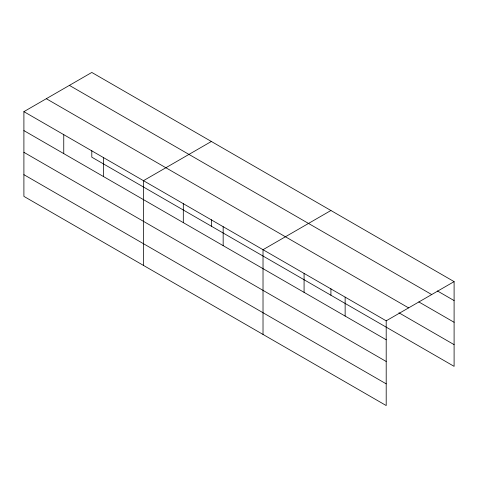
<?xml version="1.0" encoding="UTF-8"?>
<svg xmlns="http://www.w3.org/2000/svg" width="478" height="478" viewBox="0 0 478 478"><rect width="100%" height="100%" fill="white"/><g stroke="black" fill="none" stroke-linecap="round" stroke-linejoin="round"><path stroke-width="0.72" d="M23.9 111.649L386.2 320.822L386.2 405.553L23.9 196.38L23.9 111.649L91.8 72.447L454.1 281.62L454.1 366.351L91.8 157.178L91.8 150.666M211.36 141.476L143.46 180.678L143.46 265.404M330.919 210.505L263.019 249.701L263.019 334.433M386.2 320.822L454.1 281.62M437.418 290.947L454.1 300.578M69.394 85.383L431.694 294.556M418.812 301.911L454.1 322.28M46.306 98.713L408.606 307.886M398.927 312.791L454.1 344.644M23.9 130.602L386.2 339.774M23.9 152.309L386.2 361.482M23.9 174.673L386.2 383.846M345.14 297.119L345.14 316.072M330.919 288.718L330.919 295.231M304.08 273.41L304.08 292.363M223.166 226.691L223.166 245.65M211.36 219.695L211.36 226.208M183.313 203.688L183.313 222.64M103.607 157.668L103.607 176.621M63.753 134.659L63.753 153.611"/></g></svg>
